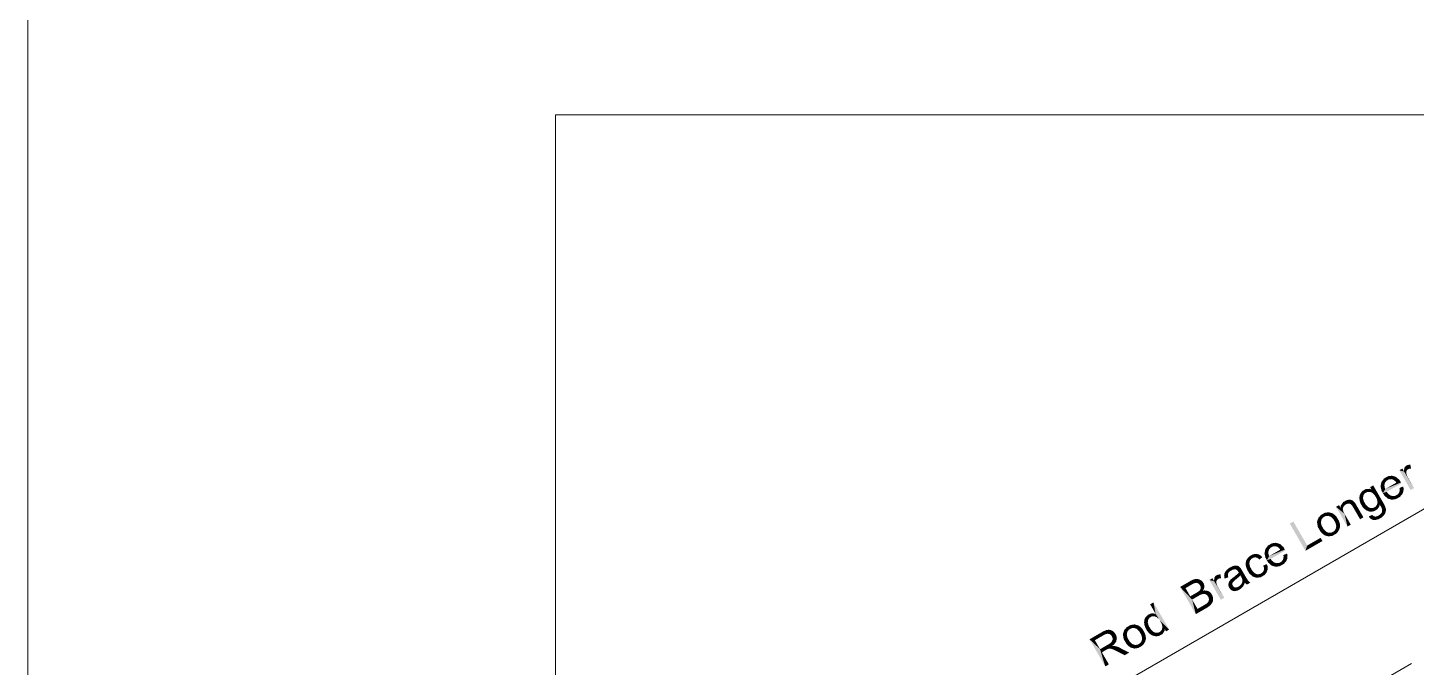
# Model space of a CAD drawing. Header units: millimetres. Extents: x 2 to 579, y 1 to 405.
# Drawn here: x 177.8 to 237.5, y 112.3 to 139.8 of the extents above; entities that cross this region are included whole.
import ezdxf

# ---------------------------------------------------------------- set-up
doc = ezdxf.new("R2010")
doc.units = ezdxf.units.MM
doc.linetypes.add('XKITLINE00', pattern=[0])
doc.layers.add('GraphicObject', color=6, linetype='Continuous', lineweight=0)
doc.layers.add('LinkedObject', color=7, linetype='Continuous', lineweight=0)

# ---------------------------------------------------------------- blocks, each defined once
blk = doc.blocks.new('*A3')
at = {"layer": 'GraphicObject', "color": 3, "linetype": 'XKITLINE00', "lineweight": 0}
blk.add_line((177.832, 200.335), (177.832, 61.383), dxfattribs=at)
blk = doc.blocks.new('*A4')
at = {"layer": 'LinkedObject'}
for points in [[(236.981, 120.684), (236.777, 120.738), (236.906, 120.813)], [(236.777, 120.738), (236.981, 120.684), (237.266, 119.89)], [(236.991, 120.829), (236.981, 120.684), (236.98, 120.743)], [(237.003, 120.855), (236.981, 120.684), (236.991, 120.829)], [(237.133, 120.771), (236.981, 120.684), (237.003, 120.855)], [(237.099, 120.732), (236.981, 120.684), (237.133, 120.771)], [(237.089, 120.707), (236.981, 120.684), (237.099, 120.732)], [(237.078, 120.682), (236.981, 120.684), (237.089, 120.707)], [(236.981, 120.684), (237.154, 120.417), (237.41, 119.974)], [(237.154, 120.417), (236.981, 120.684), (237.128, 120.462)], [(237.128, 120.462), (236.981, 120.684), (237.091, 120.553)], [(237.091, 120.553), (236.981, 120.684), (237.081, 120.598)], [(237.081, 120.598), (236.981, 120.684), (237.075, 120.628)], [(237.075, 120.628), (236.981, 120.684), (237.078, 120.682)], [(237.266, 119.89), (236.981, 120.684), (237.41, 119.974)], [(237.016, 120.882), (237.157, 120.784), (237.003, 120.855)], [(237.003, 120.855), (237.157, 120.784), (237.133, 120.771)], [(237.053, 120.923), (237.157, 120.784), (237.016, 120.882)], [(237.078, 120.937), (237.157, 120.784), (237.053, 120.923)], [(237.201, 120.978), (237.078, 120.937), (237.114, 120.958)], [(237.252, 120.976), (237.078, 120.937), (237.201, 120.978)], [(237.244, 120.815), (237.078, 120.937), (237.252, 120.976)], [(237.078, 120.937), (237.183, 120.799), (237.157, 120.784)], [(237.183, 120.799), (237.078, 120.937), (237.244, 120.815)], [(237.244, 120.815), (237.252, 120.976), (237.279, 120.814)], [(235.498, 119.943), (235.264, 119.889), (235.339, 119.932)], [(235.581, 119.91), (235.264, 119.889), (235.498, 119.943)], [(235.654, 120.089), (235.581, 119.91), (235.522, 120.013)], [(235.714, 119.675), (235.581, 119.91), (235.654, 120.089)], [(235.759, 119.598), (235.654, 120.089), (236.077, 119.357)], [(235.714, 119.675), (235.654, 120.089), (235.759, 119.598)], [(235.99, 120.151), (236.01, 119.863), (235.969, 120.06)], [(236.207, 120.434), (235.99, 120.151), (236.12, 120.383)], [(236.227, 120.288), (235.99, 120.151), (236.207, 120.434)], [(236.12, 120.383), (235.99, 120.151), (236.011, 120.242)], [(236.163, 120.207), (235.99, 120.151), (236.227, 120.288)], [(236.149, 120.154), (235.99, 120.151), (236.163, 120.207)], [(235.99, 120.151), (236.149, 120.154), (236.134, 120.101)], [(236.134, 120.101), (236.01, 119.863), (235.99, 120.151)], [(236.148, 119.991), (236.01, 119.863), (236.134, 120.101)], [(236.01, 119.863), (236.148, 119.991), (236.176, 119.934)], [(236.85, 120.209), (236.072, 119.756), (236.847, 120.215)], [(236.176, 119.934), (236.847, 120.215), (236.072, 119.756)], [(236.861, 120.189), (236.072, 119.756), (236.85, 120.209)], [(236.868, 120.176), (236.072, 119.756), (236.861, 120.189)], [(236.236, 119.811), (236.072, 119.756), (236.868, 120.176)], [(236.649, 120.207), (236.847, 120.215), (236.176, 119.934)], [(236.464, 120.505), (236.207, 120.434), (236.292, 120.483)], [(236.551, 120.478), (236.207, 120.434), (236.464, 120.505)], [(236.444, 120.357), (236.207, 120.434), (236.551, 120.478)], [(236.207, 120.434), (236.331, 120.348), (236.276, 120.316)], [(236.331, 120.348), (236.207, 120.434), (236.444, 120.357)], [(236.227, 120.288), (236.207, 120.434), (236.276, 120.316)], [(236.444, 120.357), (236.551, 120.478), (236.502, 120.336)], [(236.551, 120.478), (236.54, 120.322), (236.502, 120.336)], [(236.54, 120.322), (236.551, 120.478), (236.613, 120.258)], [(236.786, 120.32), (236.551, 120.478), (236.638, 120.451)], [(236.613, 120.258), (236.551, 120.478), (236.786, 120.32)], [(236.613, 120.258), (236.786, 120.32), (236.649, 120.207)], [(236.847, 120.215), (236.649, 120.207), (236.786, 120.32)], [(236.94, 120.042), (236.791, 119.92), (236.781, 119.975)], [(236.785, 119.828), (236.94, 120.042), (236.954, 119.828)], [(236.791, 119.92), (236.94, 120.042), (236.785, 119.828)], [(236.954, 119.828), (236.94, 120.042), (236.96, 119.967)], [(234.445, 119.415), (234.263, 119.217), (234.357, 119.364)], [(234.44, 119.247), (234.263, 119.217), (234.445, 119.415)], [(234.44, 119.247), (234.445, 119.415), (234.486, 119.273)], [(234.483, 119.437), (234.572, 119.306), (234.445, 119.415)], [(234.445, 119.415), (234.572, 119.306), (234.514, 119.29)], [(234.486, 119.273), (234.445, 119.415), (234.514, 119.29)], [(234.561, 119.464), (234.572, 119.306), (234.483, 119.437)], [(234.601, 119.469), (234.572, 119.306), (234.561, 119.464)], [(234.572, 119.306), (234.601, 119.469), (234.6, 119.305)], [(234.601, 119.469), (234.629, 119.304), (234.6, 119.305)], [(234.71, 119.465), (234.601, 119.469), (234.641, 119.473)], [(234.738, 119.452), (234.601, 119.469), (234.71, 119.465)], [(234.679, 119.287), (234.601, 119.469), (234.738, 119.452)], [(234.629, 119.304), (234.601, 119.469), (234.679, 119.287)], [(234.738, 119.452), (234.7, 119.27), (234.679, 119.287)], [(234.767, 119.439), (234.7, 119.27), (234.738, 119.452)], [(234.82, 119.398), (234.7, 119.27), (234.767, 119.439)], [(234.7, 119.27), (234.82, 119.398), (234.721, 119.253)], [(234.721, 119.253), (234.82, 119.398), (234.844, 119.371)], [(234.844, 119.371), (234.767, 119.192), (234.721, 119.253)], [(234.86, 119.354), (234.767, 119.192), (234.844, 119.371)], [(234.904, 119.286), (234.767, 119.192), (234.86, 119.354)], [(235.075, 119.668), (235.226, 119.604), (235.057, 119.552)], [(235.057, 119.552), (235.226, 119.604), (235.065, 119.488)], [(235.065, 119.488), (235.226, 119.604), (235.215, 119.545)], [(235.215, 119.545), (235.151, 119.239), (235.065, 119.488)], [(235.065, 119.488), (235.151, 119.239), (235.073, 119.424)], [(235.073, 119.424), (235.151, 119.239), (235.116, 119.3)], [(235.237, 119.662), (235.075, 119.668), (235.101, 119.72)], [(235.226, 119.604), (235.075, 119.668), (235.237, 119.662)], [(235.126, 119.772), (235.295, 119.748), (235.101, 119.72)], [(235.101, 119.72), (235.295, 119.748), (235.237, 119.662)], [(235.208, 119.856), (235.295, 119.748), (235.126, 119.772)], [(235.248, 119.411), (235.151, 119.239), (235.215, 119.545)], [(235.151, 119.239), (235.248, 119.411), (235.292, 119.334)], [(235.264, 119.889), (235.295, 119.748), (235.208, 119.856)], [(235.497, 119.812), (235.264, 119.889), (235.581, 119.91)], [(235.264, 119.889), (235.392, 119.803), (235.343, 119.775)], [(235.392, 119.803), (235.264, 119.889), (235.497, 119.812)], [(235.295, 119.748), (235.264, 119.889), (235.343, 119.775)], [(235.497, 119.812), (235.581, 119.91), (235.555, 119.792)], [(235.555, 119.792), (235.581, 119.91), (235.612, 119.773)], [(235.612, 119.773), (235.581, 119.91), (235.714, 119.675)], [(235.759, 119.598), (236.077, 119.357), (235.806, 119.517)], [(235.806, 119.517), (236.077, 119.357), (235.841, 119.378)], [(235.841, 119.378), (235.934, 119.268), (235.83, 119.321)], [(235.841, 119.378), (236.077, 119.357), (235.934, 119.268)], [(236.077, 119.357), (235.974, 119.199), (235.934, 119.268)], [(236.134, 119.259), (235.974, 119.199), (236.077, 119.357)], [(236.176, 119.934), (236.072, 119.756), (236.01, 119.863)], [(236.281, 119.744), (236.072, 119.756), (236.236, 119.811)], [(236.072, 119.756), (236.366, 119.498), (236.132, 119.653)], [(236.281, 119.744), (236.366, 119.498), (236.072, 119.756)], [(236.132, 119.653), (236.366, 119.498), (236.279, 119.524)], [(236.382, 119.66), (236.366, 119.498), (236.281, 119.744)], [(236.366, 119.498), (236.382, 119.66), (236.454, 119.472)], [(236.439, 119.643), (236.454, 119.472), (236.382, 119.66)], [(236.496, 119.627), (236.454, 119.472), (236.439, 119.643)], [(236.496, 119.627), (236.726, 119.553), (236.454, 119.472)], [(236.454, 119.472), (236.726, 119.553), (236.634, 119.5)], [(236.605, 119.641), (236.726, 119.553), (236.496, 119.627)], [(236.658, 119.671), (236.726, 119.553), (236.605, 119.641)], [(236.698, 119.694), (236.726, 119.553), (236.658, 119.671)], [(236.698, 119.694), (236.927, 119.765), (236.726, 119.553)], [(236.753, 119.754), (236.927, 119.765), (236.698, 119.694)], [(236.726, 119.553), (236.927, 119.765), (236.8, 119.596)], [(236.769, 119.791), (236.954, 119.828), (236.753, 119.754)], [(236.927, 119.765), (236.753, 119.754), (236.954, 119.828)], [(236.785, 119.828), (236.954, 119.828), (236.769, 119.791)], [(236.8, 119.596), (236.927, 119.765), (236.9, 119.702)], [(233.482, 118.859), (233.27, 118.611), (233.403, 118.813)], [(233.497, 118.708), (233.27, 118.611), (233.482, 118.859)], [(233.403, 118.813), (233.27, 118.611), (233.298, 118.689)], [(233.745, 118.934), (233.482, 118.859), (233.569, 118.909)], [(233.833, 118.909), (233.482, 118.859), (233.745, 118.934)], [(233.716, 118.781), (233.482, 118.859), (233.833, 118.909)], [(233.482, 118.859), (233.604, 118.77), (233.551, 118.739)], [(233.604, 118.77), (233.482, 118.859), (233.716, 118.781)], [(233.497, 118.708), (233.482, 118.859), (233.551, 118.739)], [(233.716, 118.781), (233.833, 118.909), (233.775, 118.761)], [(233.833, 118.909), (233.834, 118.741), (233.775, 118.761)], [(234.068, 118.758), (233.833, 118.909), (233.922, 118.884)], [(234.127, 118.657), (233.833, 118.909), (234.068, 118.758)], [(233.938, 118.643), (233.833, 118.909), (234.127, 118.657)], [(233.834, 118.741), (233.833, 118.909), (233.938, 118.643)], [(234.256, 119.121), (234.057, 119.166), (234.187, 119.241)], [(234.057, 119.166), (234.423, 118.864), (234.547, 118.318)], [(234.423, 118.864), (234.057, 119.166), (234.376, 118.946)], [(234.345, 119.076), (234.057, 119.166), (234.256, 119.121)], [(234.376, 118.946), (234.057, 119.166), (234.345, 119.076)], [(234.263, 119.217), (234.378, 119.172), (234.256, 119.121)], [(234.256, 119.121), (234.378, 119.172), (234.345, 119.076)], [(234.378, 119.172), (234.263, 119.217), (234.44, 119.247)], [(234.547, 118.318), (234.423, 118.864), (234.69, 118.402)], [(234.904, 119.286), (234.792, 119.148), (234.767, 119.192)], [(234.933, 119.236), (234.792, 119.148), (234.904, 119.286)], [(234.792, 119.148), (234.933, 119.236), (235.09, 118.633)], [(235.09, 118.633), (234.933, 119.236), (235.234, 118.716)], [(235.34, 119.251), (235.151, 119.239), (235.292, 119.334)], [(235.34, 119.251), (235.421, 118.992), (235.151, 119.239)], [(235.151, 119.239), (235.421, 118.992), (235.202, 119.151)], [(235.202, 119.151), (235.421, 118.992), (235.337, 119.027)], [(235.443, 119.149), (235.421, 118.992), (235.34, 119.251)], [(235.421, 118.992), (235.443, 119.149), (235.498, 119.13)], [(235.554, 119.11), (235.421, 118.992), (235.498, 119.13)], [(235.554, 119.11), (235.764, 119.022), (235.421, 118.992)], [(235.421, 118.992), (235.764, 119.022), (235.505, 118.956)], [(235.641, 118.788), (235.467, 118.759), (235.618, 118.818)], [(235.467, 118.759), (235.641, 118.788), (235.505, 118.689)], [(235.505, 118.956), (235.764, 119.022), (235.676, 118.971)], [(235.505, 118.689), (235.641, 118.788), (235.61, 118.612)], [(235.658, 119.12), (235.764, 119.022), (235.554, 119.11)], [(235.61, 118.612), (235.641, 118.788), (235.676, 118.605)], [(235.676, 118.605), (235.641, 118.788), (235.693, 118.756)], [(235.764, 119.022), (235.658, 119.12), (235.708, 119.149)], [(235.721, 118.752), (235.676, 118.605), (235.693, 118.756)], [(235.759, 118.748), (235.676, 118.605), (235.721, 118.752)], [(235.759, 118.748), (235.96, 118.678), (235.676, 118.605)], [(235.757, 119.177), (235.764, 119.022), (235.708, 119.149)], [(235.934, 119.268), (235.757, 119.177), (235.818, 119.263)], [(235.919, 119.186), (235.757, 119.177), (235.934, 119.268)], [(235.834, 119.062), (235.757, 119.177), (235.919, 119.186)], [(235.764, 119.022), (235.757, 119.177), (235.834, 119.062)], [(235.844, 118.77), (235.96, 118.678), (235.759, 118.748)], [(235.83, 119.321), (235.934, 119.268), (235.818, 119.263)], [(235.96, 118.678), (235.844, 118.77), (235.89, 118.797)], [(235.939, 118.826), (235.96, 118.678), (235.89, 118.797)], [(236.005, 118.89), (236.147, 118.85), (235.939, 118.826)], [(235.939, 118.826), (236.147, 118.85), (235.96, 118.678)], [(235.96, 118.678), (236.147, 118.85), (236.023, 118.715)], [(235.974, 119.199), (236.134, 119.259), (236.022, 119.104)], [(236.147, 118.85), (236.005, 118.89), (236.02, 118.925)], [(236.036, 118.961), (236.147, 118.85), (236.02, 118.925)], [(236.022, 119.104), (236.134, 119.259), (236.195, 119.107)], [(236.022, 119.104), (236.195, 119.107), (236.029, 119.079)], [(236.023, 118.715), (236.147, 118.85), (236.117, 118.801)], [(236.029, 119.079), (236.195, 119.107), (236.04, 119.038)], [(236.199, 119.054), (236.036, 118.961), (236.04, 119.038)], [(236.202, 119.001), (236.036, 118.961), (236.199, 119.054)], [(236.176, 118.899), (236.036, 118.961), (236.202, 119.001)], [(236.147, 118.85), (236.036, 118.961), (236.176, 118.899)], [(236.04, 119.038), (236.195, 119.107), (236.199, 119.054)], [(232.223, 118.535), (232.744, 117.277), (232.069, 118.446)], [(232.819, 117.504), (232.744, 117.277), (232.223, 118.535)], [(233.27, 118.611), (233.341, 118.187), (233.238, 118.516)], [(233.238, 118.516), (233.341, 118.187), (233.273, 118.304)], [(233.431, 118.616), (233.27, 118.611), (233.497, 118.708)], [(233.27, 118.611), (233.431, 118.616), (233.419, 118.556)], [(233.407, 118.495), (233.341, 118.187), (233.27, 118.611)], [(233.407, 118.495), (233.27, 118.611), (233.419, 118.556)], [(233.441, 118.353), (233.341, 118.187), (233.407, 118.495)], [(233.341, 118.187), (233.441, 118.353), (233.488, 118.272)], [(233.535, 118.191), (233.341, 118.187), (233.488, 118.272)], [(233.535, 118.191), (233.64, 117.922), (233.341, 118.187)], [(233.341, 118.187), (233.64, 117.922), (233.403, 118.08)], [(233.641, 118.089), (233.64, 117.922), (233.535, 118.191)], [(233.938, 118.643), (234.127, 118.657), (233.984, 118.564)], [(234.168, 118.144), (233.978, 118.123), (234.044, 118.215)], [(234.127, 118.657), (234.032, 118.481), (233.984, 118.564)], [(234.032, 118.481), (234.127, 118.657), (234.068, 118.337)], [(234.056, 118.276), (234.199, 118.197), (234.044, 118.215)], [(234.044, 118.215), (234.199, 118.197), (234.168, 118.144)], [(234.226, 118.371), (234.056, 118.276), (234.068, 118.337)], [(234.229, 118.31), (234.056, 118.276), (234.226, 118.371)], [(234.199, 118.197), (234.056, 118.276), (234.229, 118.31)], [(234.068, 118.337), (234.127, 118.657), (234.226, 118.371)], [(234.224, 118.432), (234.127, 118.657), (234.174, 118.575)], [(234.226, 118.371), (234.127, 118.657), (234.224, 118.432)], [(235.676, 118.605), (235.96, 118.678), (235.742, 118.598)], [(235.742, 118.598), (235.96, 118.678), (235.884, 118.635)], [(231.475, 117.622), (231.219, 117.55), (231.303, 117.599)], [(231.563, 117.595), (231.219, 117.55), (231.475, 117.622)], [(231.455, 117.474), (231.219, 117.55), (231.563, 117.595)], [(231.455, 117.474), (231.563, 117.595), (231.513, 117.453)], [(231.563, 117.595), (231.551, 117.439), (231.513, 117.453)], [(231.551, 117.439), (231.563, 117.595), (231.624, 117.374)], [(231.797, 117.437), (231.563, 117.595), (231.65, 117.568)], [(231.624, 117.374), (231.563, 117.595), (231.797, 117.437)], [(232.744, 117.277), (232.819, 117.504), (233.474, 117.698)], [(233.474, 117.698), (232.819, 117.504), (233.394, 117.836)], [(233.403, 118.08), (233.64, 117.922), (233.553, 117.947)], [(233.64, 117.922), (233.641, 118.089), (233.7, 118.069)], [(233.759, 118.05), (233.64, 117.922), (233.7, 118.069)], [(233.759, 118.05), (233.993, 117.974), (233.64, 117.922)], [(233.64, 117.922), (233.993, 117.974), (233.728, 117.896)], [(233.728, 117.896), (233.993, 117.974), (233.905, 117.922)], [(233.871, 118.061), (233.993, 117.974), (233.759, 118.05)], [(233.993, 117.974), (233.871, 118.061), (233.925, 118.092)], [(233.978, 118.123), (233.993, 117.974), (233.925, 118.092)], [(234.136, 118.091), (233.978, 118.123), (234.168, 118.144)], [(234.049, 118.006), (233.978, 118.123), (234.136, 118.091)], [(233.993, 117.974), (233.978, 118.123), (234.049, 118.006)], [(230.257, 116.96), (230.417, 116.93), (230.226, 116.908)], [(230.343, 117.044), (230.417, 116.93), (230.257, 116.96)], [(230.397, 117.076), (230.417, 116.93), (230.343, 117.044)], [(230.599, 117.146), (230.397, 117.076), (230.466, 117.116)], [(230.663, 117.136), (230.397, 117.076), (230.599, 117.146)], [(230.581, 116.995), (230.397, 117.076), (230.663, 117.136)], [(230.397, 117.076), (230.507, 116.982), (230.471, 116.961)], [(230.507, 116.982), (230.397, 117.076), (230.581, 116.995)], [(230.417, 116.93), (230.397, 117.076), (230.471, 116.961)], [(230.581, 116.995), (230.663, 117.136), (230.618, 116.989)], [(230.663, 117.136), (230.656, 116.982), (230.618, 116.989)], [(230.656, 116.982), (230.663, 117.136), (230.729, 116.938)], [(230.841, 117.059), (230.663, 117.136), (230.727, 117.126)], [(230.89, 117.002), (230.663, 117.136), (230.841, 117.059)], [(230.729, 116.938), (230.663, 117.136), (230.89, 117.002)], [(230.729, 116.938), (230.89, 117.002), (230.763, 116.901)], [(231.002, 117.268), (231.022, 116.979), (230.981, 117.177)], [(231.219, 117.55), (231.002, 117.268), (231.131, 117.5)], [(231.238, 117.404), (231.002, 117.268), (231.219, 117.55)], [(231.131, 117.5), (231.002, 117.268), (231.023, 117.358)], [(231.175, 117.323), (231.002, 117.268), (231.238, 117.404)], [(231.16, 117.271), (231.002, 117.268), (231.175, 117.323)], [(231.002, 117.268), (231.16, 117.271), (231.145, 117.218)], [(231.145, 117.218), (231.022, 116.979), (231.002, 117.268)], [(231.159, 117.108), (231.022, 116.979), (231.145, 117.218)], [(231.022, 116.979), (231.159, 117.108), (231.188, 117.051)], [(231.188, 117.051), (231.083, 116.873), (231.022, 116.979)], [(231.862, 117.325), (231.083, 116.873), (231.858, 117.332)], [(231.188, 117.051), (231.858, 117.332), (231.083, 116.873)], [(231.872, 117.306), (231.083, 116.873), (231.862, 117.325)], [(231.879, 117.293), (231.083, 116.873), (231.872, 117.306)], [(231.248, 116.928), (231.083, 116.873), (231.879, 117.293)], [(231.66, 117.324), (231.858, 117.332), (231.188, 117.051)], [(231.219, 117.55), (231.342, 117.464), (231.288, 117.433)], [(231.342, 117.464), (231.219, 117.55), (231.455, 117.474)], [(231.238, 117.404), (231.219, 117.55), (231.288, 117.433)], [(231.624, 117.374), (231.797, 117.437), (231.66, 117.324)], [(231.858, 117.332), (231.66, 117.324), (231.797, 117.437)], [(231.952, 117.159), (231.802, 117.036), (231.792, 117.091)], [(231.796, 116.945), (231.952, 117.159), (231.965, 116.945)], [(231.802, 117.036), (231.952, 117.159), (231.796, 116.945)], [(231.965, 116.945), (231.952, 117.159), (231.972, 117.084)], [(229.298, 116.381), (229.439, 116.339), (229.26, 116.301)], [(229.331, 116.42), (229.439, 116.339), (229.298, 116.381)], [(229.451, 116.529), (229.331, 116.42), (229.364, 116.459)], [(229.503, 116.4), (229.331, 116.42), (229.451, 116.529)], [(229.439, 116.339), (229.331, 116.42), (229.503, 116.4)], [(229.506, 116.561), (229.608, 116.46), (229.451, 116.529)], [(229.503, 116.4), (229.451, 116.529), (229.554, 116.429)], [(229.554, 116.429), (229.451, 116.529), (229.608, 116.46)], [(229.697, 116.637), (229.506, 116.561), (229.656, 116.63)], [(229.704, 116.483), (229.506, 116.561), (229.697, 116.637)], [(229.656, 116.63), (229.506, 116.561), (229.56, 116.592)], [(229.608, 116.46), (229.506, 116.561), (229.704, 116.483)], [(229.807, 116.64), (229.697, 116.637), (229.738, 116.644)], [(229.834, 116.63), (229.697, 116.637), (229.807, 116.64)], [(229.704, 116.483), (229.697, 116.637), (229.745, 116.475)], [(229.745, 116.475), (229.697, 116.637), (229.776, 116.469)], [(229.697, 116.637), (229.832, 116.419), (229.776, 116.469)], [(229.834, 116.63), (229.832, 116.419), (229.697, 116.637)], [(229.861, 116.62), (229.832, 116.419), (229.834, 116.63)], [(229.911, 116.584), (229.832, 116.419), (229.861, 116.62)], [(229.935, 116.558), (229.832, 116.419), (229.911, 116.584)], [(229.832, 116.419), (229.935, 116.558), (229.949, 116.542)], [(229.832, 116.419), (229.949, 116.542), (229.857, 116.375)], [(229.857, 116.375), (229.949, 116.542), (229.859, 116.371)], [(229.859, 116.371), (229.949, 116.542), (229.87, 116.352)], [(229.87, 116.352), (229.949, 116.542), (229.878, 116.337)], [(229.878, 116.337), (229.949, 116.542), (229.943, 116.226)], [(229.991, 116.478), (229.943, 116.226), (229.949, 116.542)], [(230.018, 116.43), (229.943, 116.226), (229.991, 116.478)], [(230.018, 116.43), (229.973, 116.172), (229.943, 116.226)], [(230.129, 116.239), (229.973, 116.172), (230.018, 116.43)], [(230.194, 116.855), (230.34, 116.782), (230.17, 116.738)], [(230.17, 116.738), (230.34, 116.782), (230.177, 116.674)], [(230.177, 116.674), (230.34, 116.782), (230.329, 116.723)], [(230.329, 116.723), (230.27, 116.408), (230.177, 116.674)], [(230.177, 116.674), (230.27, 116.408), (230.184, 116.609)], [(230.184, 116.609), (230.27, 116.408), (230.23, 116.476)], [(230.352, 116.84), (230.194, 116.855), (230.226, 116.908)], [(230.34, 116.782), (230.194, 116.855), (230.352, 116.84)], [(230.226, 116.908), (230.417, 116.93), (230.352, 116.84)], [(230.366, 116.581), (230.27, 116.408), (230.329, 116.723)], [(230.27, 116.408), (230.366, 116.581), (230.415, 116.497)], [(230.464, 116.412), (230.27, 116.408), (230.415, 116.497)], [(230.464, 116.412), (230.564, 116.143), (230.27, 116.408)], [(230.27, 116.408), (230.564, 116.143), (230.331, 116.302)], [(230.568, 116.306), (230.564, 116.143), (230.464, 116.412)], [(230.88, 116.332), (231.094, 116.408), (230.908, 116.191)], [(230.936, 116.399), (231.094, 116.408), (230.88, 116.332)], [(230.908, 116.191), (231.094, 116.408), (230.978, 116.231)], [(231.081, 116.705), (230.952, 116.584), (230.928, 116.642)], [(231.094, 116.408), (230.936, 116.399), (230.949, 116.441)], [(230.962, 116.483), (231.094, 116.408), (230.949, 116.441)], [(230.952, 116.584), (231.081, 116.705), (230.962, 116.483)], [(230.962, 116.483), (231.081, 116.705), (231.094, 116.408)], [(230.978, 116.231), (231.094, 116.408), (231.071, 116.34)], [(231.118, 116.477), (231.081, 116.705), (231.111, 116.625)], [(231.094, 116.408), (231.081, 116.705), (231.118, 116.477)], [(231.292, 116.861), (231.083, 116.873), (231.248, 116.928)], [(231.083, 116.873), (231.378, 116.615), (231.143, 116.769)], [(231.292, 116.861), (231.378, 116.615), (231.083, 116.873)], [(231.143, 116.769), (231.378, 116.615), (231.29, 116.64)], [(231.393, 116.777), (231.378, 116.615), (231.292, 116.861)], [(231.378, 116.615), (231.393, 116.777), (231.465, 116.589)], [(231.45, 116.76), (231.465, 116.589), (231.393, 116.777)], [(231.507, 116.744), (231.465, 116.589), (231.45, 116.76)], [(231.507, 116.744), (231.738, 116.67), (231.465, 116.589)], [(231.465, 116.589), (231.738, 116.67), (231.645, 116.617)], [(231.617, 116.758), (231.738, 116.67), (231.507, 116.744)], [(231.67, 116.788), (231.738, 116.67), (231.617, 116.758)], [(231.709, 116.811), (231.738, 116.67), (231.67, 116.788)], [(231.709, 116.811), (231.939, 116.882), (231.738, 116.67)], [(231.765, 116.871), (231.939, 116.882), (231.709, 116.811)], [(231.738, 116.67), (231.939, 116.882), (231.812, 116.713)], [(231.78, 116.908), (231.965, 116.945), (231.765, 116.871)], [(231.939, 116.882), (231.765, 116.871), (231.965, 116.945)], [(231.796, 116.945), (231.965, 116.945), (231.78, 116.908)], [(231.812, 116.713), (231.939, 116.882), (231.912, 116.819)], [(227.822, 115.807), (227.354, 115.721), (227.792, 115.974)], [(227.588, 115.672), (227.354, 115.721), (227.822, 115.807)], [(227.859, 116.013), (227.979, 115.887), (227.792, 115.974)], [(227.792, 115.974), (227.979, 115.887), (227.885, 115.844)], [(227.822, 115.807), (227.792, 115.974), (227.885, 115.844)], [(227.977, 116.057), (227.979, 115.887), (227.859, 116.013)], [(228.04, 115.901), (227.977, 116.057), (228.028, 116.063)], [(227.979, 115.887), (227.977, 116.057), (228.009, 115.894)], [(228.009, 115.894), (227.977, 116.057), (228.04, 115.901)], [(228.079, 116.068), (228.098, 115.893), (228.028, 116.063)], [(228.028, 116.063), (228.098, 115.893), (228.04, 115.901)], [(228.174, 116.051), (228.098, 115.893), (228.079, 116.068)], [(228.218, 116.027), (228.098, 115.893), (228.174, 116.051)], [(228.098, 115.893), (228.218, 116.027), (228.124, 115.879)], [(228.218, 116.027), (228.151, 115.865), (228.124, 115.879)], [(228.151, 115.865), (228.218, 116.027), (228.195, 115.822)], [(228.195, 115.822), (228.218, 116.027), (228.353, 115.899)], [(228.353, 115.899), (228.211, 115.793), (228.195, 115.822)], [(228.211, 115.793), (228.353, 115.899), (228.229, 115.762)], [(228.33, 115.939), (228.218, 116.027), (228.262, 116.003)], [(228.353, 115.899), (228.218, 116.027), (228.33, 115.939)], [(228.229, 115.762), (228.353, 115.899), (228.244, 115.703)], [(228.244, 115.703), (228.353, 115.899), (228.394, 115.735)], [(228.395, 115.779), (228.353, 115.899), (228.375, 115.862)], [(228.394, 115.735), (228.353, 115.899), (228.395, 115.779)], [(228.819, 115.967), (228.615, 116.021), (228.745, 116.096)], [(228.615, 116.021), (228.819, 115.967), (229.105, 115.173)], [(228.829, 116.112), (228.819, 115.967), (228.818, 116.026)], [(228.841, 116.138), (228.819, 115.967), (228.829, 116.112)], [(228.971, 116.054), (228.819, 115.967), (228.841, 116.138)], [(228.937, 116.015), (228.819, 115.967), (228.971, 116.054)], [(228.927, 115.99), (228.819, 115.967), (228.937, 116.015)], [(228.917, 115.965), (228.819, 115.967), (228.927, 115.99)], [(228.819, 115.967), (228.992, 115.7), (229.248, 115.256)], [(228.992, 115.7), (228.819, 115.967), (228.966, 115.745)], [(228.966, 115.745), (228.819, 115.967), (228.929, 115.836)], [(228.929, 115.836), (228.819, 115.967), (228.919, 115.881)], [(228.919, 115.881), (228.819, 115.967), (228.913, 115.911)], [(228.913, 115.911), (228.819, 115.967), (228.917, 115.965)], [(229.105, 115.173), (228.819, 115.967), (229.248, 115.256)], [(228.854, 116.165), (228.995, 116.067), (228.841, 116.138)], [(228.841, 116.138), (228.995, 116.067), (228.971, 116.054)], [(228.891, 116.205), (228.995, 116.067), (228.854, 116.165)], [(228.916, 116.22), (228.995, 116.067), (228.891, 116.205)], [(229.039, 116.26), (228.916, 116.22), (228.953, 116.241)], [(229.09, 116.259), (228.916, 116.22), (229.039, 116.26)], [(229.082, 116.097), (228.916, 116.22), (229.09, 116.259)], [(228.916, 116.22), (229.021, 116.082), (228.995, 116.067)], [(229.021, 116.082), (228.916, 116.22), (229.082, 116.097)], [(229.082, 116.097), (229.09, 116.259), (229.117, 116.097)], [(229.254, 116.261), (229.275, 116.079), (229.248, 116.221)], [(229.248, 116.221), (229.275, 116.079), (229.258, 116.13)], [(229.425, 116.308), (229.254, 116.261), (229.439, 116.339)], [(229.26, 116.301), (229.439, 116.339), (229.254, 116.261)], [(229.411, 116.276), (229.254, 116.261), (229.425, 116.308)], [(229.411, 116.276), (229.275, 116.079), (229.254, 116.261)], [(229.412, 116.193), (229.275, 116.079), (229.411, 116.276)], [(229.275, 116.079), (229.412, 116.193), (229.426, 116.142)], [(229.446, 115.91), (229.602, 115.855), (229.433, 115.847)], [(229.433, 115.847), (229.602, 115.855), (229.434, 115.813)], [(229.434, 115.813), (229.602, 115.855), (229.601, 115.834)], [(229.601, 115.834), (229.471, 115.683), (229.434, 115.813)], [(229.434, 115.813), (229.471, 115.683), (229.434, 115.779)], [(229.434, 115.779), (229.471, 115.683), (229.453, 115.714)], [(229.603, 115.877), (229.446, 115.91), (229.46, 115.938)], [(229.602, 115.855), (229.446, 115.91), (229.603, 115.877)], [(229.474, 115.967), (229.618, 115.916), (229.46, 115.938)], [(229.46, 115.938), (229.618, 115.916), (229.603, 115.877)], [(229.611, 115.794), (229.471, 115.683), (229.601, 115.834)], [(229.471, 115.683), (229.611, 115.794), (229.622, 115.776)], [(229.638, 115.747), (229.471, 115.683), (229.622, 115.776)], [(229.512, 116.021), (229.618, 115.916), (229.474, 115.967)], [(229.536, 116.045), (229.618, 115.916), (229.512, 116.021)], [(229.554, 116.063), (229.646, 115.953), (229.536, 116.045)], [(229.618, 115.916), (229.536, 116.045), (229.632, 115.935)], [(229.632, 115.935), (229.536, 116.045), (229.646, 115.953)], [(229.611, 116.11), (229.7, 116.004), (229.554, 116.063)], [(229.554, 116.063), (229.7, 116.004), (229.646, 115.953)], [(229.651, 116.14), (229.74, 116.036), (229.611, 116.11)], [(229.611, 116.11), (229.74, 116.036), (229.7, 116.004)], [(229.732, 116.201), (229.812, 116.092), (229.651, 116.14)], [(229.651, 116.14), (229.812, 116.092), (229.74, 116.036)], [(229.845, 116.299), (229.943, 116.226), (229.732, 116.201)], [(229.732, 116.201), (229.943, 116.226), (229.812, 116.092)], [(229.812, 116.092), (229.943, 116.226), (229.914, 116.187)], [(229.878, 116.337), (229.943, 116.226), (229.845, 116.299)], [(229.911, 115.764), (229.942, 115.632), (229.869, 115.74)], [(230.042, 115.727), (229.911, 115.764), (229.974, 115.825)], [(230.013, 115.692), (229.911, 115.764), (230.042, 115.727)], [(229.942, 115.632), (229.911, 115.764), (230.013, 115.692)], [(230.129, 116.239), (230, 116.125), (229.973, 116.172)], [(230.141, 115.911), (229.974, 115.825), (229.996, 115.861)], [(230.12, 115.854), (229.974, 115.825), (230.141, 115.911)], [(230.071, 115.762), (229.974, 115.825), (230.12, 115.854)], [(230.042, 115.727), (229.974, 115.825), (230.071, 115.762)], [(230.265, 116.015), (230.141, 115.911), (229.996, 115.861)], [(230.017, 115.898), (230.265, 116.015), (229.996, 115.861)], [(230, 116.125), (230.129, 116.239), (230.03, 116.046)], [(230.017, 115.898), (230.187, 116.139), (230.265, 116.015)], [(230.036, 115.975), (230.187, 116.139), (230.017, 115.898)], [(230.03, 116.046), (230.129, 116.239), (230.187, 116.139)], [(230.187, 116.139), (230.033, 116.015), (230.03, 116.046)], [(230.033, 116.015), (230.187, 116.139), (230.036, 115.975)], [(230.141, 115.911), (230.265, 116.015), (230.161, 115.883)], [(230.161, 115.883), (230.265, 116.015), (230.285, 115.991)], [(230.285, 115.991), (230.206, 115.839), (230.161, 115.883)], [(230.304, 115.967), (230.206, 115.839), (230.285, 115.991)], [(230.304, 115.967), (230.23, 115.824), (230.206, 115.839)], [(230.352, 115.927), (230.23, 115.824), (230.304, 115.967)], [(230.23, 115.824), (230.352, 115.927), (230.38, 115.91)], [(230.331, 116.302), (230.564, 116.143), (230.478, 116.169)], [(230.564, 116.143), (230.568, 116.306), (230.623, 116.287)], [(230.678, 116.267), (230.564, 116.143), (230.623, 116.287)], [(230.678, 116.267), (230.908, 116.191), (230.564, 116.143)], [(230.564, 116.143), (230.908, 116.191), (230.649, 116.117)], [(230.649, 116.117), (230.908, 116.191), (230.822, 116.141)], [(230.786, 116.277), (230.908, 116.191), (230.678, 116.267)], [(230.908, 116.191), (230.786, 116.277), (230.838, 116.308)], [(230.88, 116.332), (230.908, 116.191), (230.838, 116.308)], [(227.354, 115.721), (227.871, 115.181), (228.029, 114.552)], [(227.792, 115.319), (227.871, 115.181), (227.354, 115.721)], [(227.354, 115.721), (227.588, 115.672), (227.792, 115.319)], [(228.142, 115.337), (227.792, 115.319), (228.045, 115.465)], [(227.871, 115.181), (227.792, 115.319), (228.142, 115.337)], [(228.029, 114.552), (227.871, 115.181), (228.104, 114.779)], [(228.198, 115.37), (228.045, 115.465), (228.097, 115.495)], [(228.142, 115.337), (228.045, 115.465), (228.198, 115.37)], [(228.097, 115.495), (228.333, 115.557), (228.198, 115.37)], [(228.167, 115.544), (228.333, 115.557), (228.097, 115.495)], [(228.185, 115.564), (228.362, 115.601), (228.167, 115.544)], [(228.333, 115.557), (228.167, 115.544), (228.362, 115.601)], [(228.21, 115.59), (228.362, 115.601), (228.185, 115.564)], [(228.198, 115.37), (228.333, 115.557), (228.29, 115.409)], [(228.21, 115.59), (228.394, 115.735), (228.362, 115.601)], [(228.237, 115.645), (228.394, 115.735), (228.21, 115.59)], [(228.24, 115.674), (228.394, 115.735), (228.237, 115.645)], [(228.394, 115.735), (228.24, 115.674), (228.244, 115.703)], [(228.333, 115.557), (228.36, 115.424), (228.29, 115.409)], [(228.507, 115.566), (228.333, 115.557), (228.395, 115.572)], [(228.427, 115.417), (228.333, 115.557), (228.507, 115.566)], [(228.36, 115.424), (228.333, 115.557), (228.427, 115.417)], [(228.362, 115.601), (228.394, 115.735), (228.393, 115.69)], [(228.427, 115.417), (228.507, 115.566), (228.457, 115.403)], [(228.457, 115.403), (228.507, 115.566), (228.488, 115.389)], [(228.488, 115.389), (228.507, 115.566), (228.557, 115.545)], [(228.557, 115.545), (228.538, 115.342), (228.488, 115.389)], [(228.607, 115.524), (228.538, 115.342), (228.557, 115.545)], [(228.686, 115.452), (228.538, 115.342), (228.607, 115.524)], [(228.716, 115.401), (228.538, 115.342), (228.686, 115.452)], [(228.538, 115.342), (228.716, 115.401), (228.557, 115.309)], [(228.716, 115.401), (228.573, 115.281), (228.557, 115.309)], [(228.573, 115.281), (228.716, 115.401), (228.59, 115.225)], [(228.591, 115.169), (228.761, 115.103), (228.581, 115.119)], [(228.59, 115.225), (228.716, 115.401), (228.769, 115.228)], [(228.769, 115.228), (228.591, 115.169), (228.59, 115.225)], [(228.773, 115.183), (228.591, 115.169), (228.769, 115.228)], [(228.761, 115.103), (228.591, 115.169), (228.773, 115.183)], [(228.766, 115.273), (228.716, 115.401), (228.74, 115.359)], [(228.769, 115.228), (228.716, 115.401), (228.766, 115.273)], [(229.471, 115.683), (229.638, 115.747), (229.502, 115.63)], [(229.502, 115.63), (229.638, 115.747), (229.589, 115.565)], [(229.589, 115.565), (229.638, 115.747), (229.646, 115.552)], [(229.646, 115.552), (229.638, 115.747), (229.688, 115.712)], [(229.688, 115.712), (229.704, 115.54), (229.646, 115.552)], [(229.72, 115.705), (229.704, 115.54), (229.688, 115.712)], [(229.753, 115.698), (229.704, 115.54), (229.72, 115.705)], [(229.704, 115.54), (229.753, 115.698), (229.83, 115.568)], [(229.9, 115.608), (229.753, 115.698), (229.828, 115.716)], [(229.83, 115.568), (229.753, 115.698), (229.9, 115.608)], [(229.869, 115.74), (229.942, 115.632), (229.828, 115.716)], [(229.828, 115.716), (229.942, 115.632), (229.9, 115.608)], [(226.123, 114.584), (226.14, 114.456), (226.046, 114.561)], [(226.209, 115.059), (226.308, 114.557), (226.066, 114.976)], [(226.162, 114.585), (226.14, 114.456), (226.123, 114.584)], [(226.162, 114.585), (226.245, 114.463), (226.14, 114.456)], [(226.202, 114.586), (226.245, 114.463), (226.162, 114.585)], [(226.274, 114.572), (226.245, 114.463), (226.202, 114.586)], [(226.209, 115.059), (226.467, 114.312), (226.308, 114.557)], [(226.467, 114.312), (226.209, 115.059), (226.885, 113.89)], [(226.308, 114.557), (226.245, 114.463), (226.274, 114.572)], [(228.104, 114.779), (228.475, 114.809), (228.029, 114.552)], [(228.396, 114.947), (228.475, 114.809), (228.104, 114.779)], [(228.433, 114.969), (228.531, 114.841), (228.396, 114.947)], [(228.396, 114.947), (228.531, 114.841), (228.475, 114.809)], [(228.484, 115.002), (228.619, 114.906), (228.433, 114.969)], [(228.433, 114.969), (228.619, 114.906), (228.531, 114.841)], [(228.498, 115.014), (228.619, 114.906), (228.484, 115.002)], [(228.652, 114.938), (228.498, 115.014), (228.522, 115.034)], [(228.619, 114.906), (228.498, 115.014), (228.652, 114.938)], [(228.558, 115.076), (228.732, 115.036), (228.522, 115.034)], [(228.522, 115.034), (228.732, 115.036), (228.652, 114.938)], [(228.747, 115.069), (228.558, 115.076), (228.581, 115.119)], [(228.732, 115.036), (228.558, 115.076), (228.747, 115.069)], [(228.581, 115.119), (228.761, 115.103), (228.747, 115.069)], [(228.652, 114.938), (228.732, 115.036), (228.685, 114.97)], [(225.139, 114.037), (224.927, 113.789), (225.06, 113.991)], [(225.154, 113.886), (224.927, 113.789), (225.139, 114.037)], [(225.06, 113.991), (224.927, 113.789), (224.955, 113.867)], [(225.402, 114.112), (225.139, 114.037), (225.226, 114.087)], [(225.49, 114.087), (225.139, 114.037), (225.402, 114.112)], [(225.373, 113.959), (225.139, 114.037), (225.49, 114.087)], [(225.139, 114.037), (225.261, 113.948), (225.208, 113.917)], [(225.261, 113.948), (225.139, 114.037), (225.373, 113.959)], [(225.154, 113.886), (225.139, 114.037), (225.208, 113.917)], [(225.373, 113.959), (225.49, 114.087), (225.432, 113.939)], [(225.49, 114.087), (225.491, 113.919), (225.432, 113.939)], [(225.725, 113.936), (225.49, 114.087), (225.579, 114.062)], [(225.783, 113.835), (225.49, 114.087), (225.725, 113.936)], [(225.595, 113.821), (225.49, 114.087), (225.783, 113.835)], [(225.491, 113.919), (225.49, 114.087), (225.595, 113.821)], [(225.825, 114.323), (225.976, 114.257), (225.807, 114.207)], [(225.807, 114.207), (225.976, 114.257), (225.816, 114.143)], [(225.816, 114.143), (225.976, 114.257), (225.966, 114.2)], [(225.966, 114.2), (225.907, 113.889), (225.816, 114.143)], [(225.816, 114.143), (225.907, 113.889), (225.825, 114.08)], [(225.985, 114.315), (225.825, 114.323), (225.851, 114.375)], [(225.976, 114.257), (225.825, 114.323), (225.985, 114.315)], [(225.825, 114.08), (225.907, 113.889), (225.87, 113.952)], [(225.877, 114.427), (226.043, 114.4), (225.851, 114.375)], [(225.851, 114.375), (226.043, 114.4), (225.985, 114.315)], [(225.955, 114.509), (226.043, 114.4), (225.877, 114.427)], [(226.005, 114.058), (225.907, 113.889), (225.966, 114.2)], [(225.907, 113.889), (226.005, 114.058), (226.054, 113.974)], [(226.101, 113.893), (225.907, 113.889), (226.054, 113.974)], [(226.008, 114.539), (226.043, 114.4), (225.955, 114.509)], [(226.046, 114.561), (226.14, 114.456), (226.008, 114.539)], [(226.008, 114.539), (226.14, 114.456), (226.091, 114.428)], [(226.043, 114.4), (226.008, 114.539), (226.091, 114.428)], [(226.245, 114.463), (226.308, 114.557), (226.302, 114.442)], [(226.302, 114.442), (226.308, 114.557), (226.359, 114.42)], [(226.308, 114.557), (226.467, 114.312), (226.359, 114.42)], [(226.467, 114.312), (226.885, 113.89), (226.517, 114.225)], [(226.517, 114.225), (226.885, 113.89), (226.562, 114.147)], [(226.562, 114.147), (226.885, 113.89), (226.597, 114.01)], [(226.597, 114.01), (226.69, 113.921), (226.587, 113.953)], [(226.597, 114.01), (226.885, 113.89), (226.69, 113.921)], [(224.062, 113.646), (223.464, 113.472), (223.981, 113.771)], [(223.692, 113.433), (223.464, 113.472), (224.062, 113.646)], [(223.916, 113.046), (224.139, 112.304), (223.464, 113.472)], [(223.464, 113.472), (223.692, 113.433), (223.916, 113.046)], [(224.237, 113.877), (223.981, 113.771), (224.187, 113.869)], [(224.237, 113.712), (223.981, 113.771), (224.237, 113.877)], [(224.187, 113.869), (223.981, 113.771), (224.059, 113.816)], [(223.981, 113.771), (224.127, 113.684), (224.062, 113.646)], [(224.127, 113.684), (223.981, 113.771), (224.237, 113.712)], [(224.286, 113.885), (224.283, 113.703), (224.237, 113.877)], [(224.237, 113.877), (224.283, 113.703), (224.237, 113.712)], [(224.283, 113.703), (224.286, 113.885), (224.328, 113.693)], [(224.431, 113.841), (224.286, 113.885), (224.383, 113.866)], [(224.328, 113.693), (224.286, 113.885), (224.431, 113.841)], [(224.431, 113.841), (224.398, 113.643), (224.328, 113.693)], [(224.401, 113.356), (224.622, 113.436), (224.377, 113.327)], [(224.606, 113.37), (224.377, 113.327), (224.622, 113.436)], [(224.478, 113.815), (224.398, 113.643), (224.431, 113.841)], [(224.553, 113.741), (224.398, 113.643), (224.478, 113.815)], [(224.581, 113.693), (224.398, 113.643), (224.553, 113.741)], [(224.398, 113.643), (224.581, 113.693), (224.422, 113.601)], [(224.425, 113.384), (224.622, 113.436), (224.401, 113.356)], [(224.581, 113.693), (224.438, 113.573), (224.422, 113.601)], [(224.622, 113.436), (224.425, 113.384), (224.45, 113.445)], [(224.438, 113.573), (224.581, 113.693), (224.453, 113.511)], [(224.451, 113.478), (224.622, 113.436), (224.45, 113.445)], [(224.453, 113.511), (224.622, 113.436), (224.451, 113.478)], [(224.453, 113.511), (224.581, 113.693), (224.622, 113.436)], [(224.637, 113.502), (224.581, 113.693), (224.617, 113.63)], [(224.622, 113.436), (224.581, 113.693), (224.637, 113.502)], [(224.927, 113.789), (224.998, 113.365), (224.895, 113.694)], [(224.895, 113.694), (224.998, 113.365), (224.93, 113.482)], [(225.088, 113.794), (224.927, 113.789), (225.154, 113.886)], [(224.927, 113.789), (225.088, 113.794), (225.076, 113.734)], [(225.064, 113.673), (224.998, 113.365), (224.927, 113.789)], [(225.064, 113.673), (224.927, 113.789), (225.076, 113.734)], [(225.098, 113.531), (224.998, 113.365), (225.064, 113.673)], [(224.998, 113.365), (225.098, 113.531), (225.145, 113.45)], [(225.192, 113.369), (224.998, 113.365), (225.145, 113.45)], [(225.595, 113.821), (225.783, 113.835), (225.64, 113.742)], [(225.825, 113.322), (225.635, 113.301), (225.701, 113.393)], [(225.783, 113.835), (225.689, 113.659), (225.64, 113.742)], [(225.689, 113.659), (225.783, 113.835), (225.725, 113.515)], [(225.713, 113.454), (225.856, 113.375), (225.701, 113.393)], [(225.701, 113.393), (225.856, 113.375), (225.825, 113.322)], [(225.883, 113.55), (225.713, 113.454), (225.725, 113.515)], [(225.886, 113.489), (225.713, 113.454), (225.883, 113.55)], [(225.856, 113.375), (225.713, 113.454), (225.886, 113.489)], [(225.725, 113.515), (225.783, 113.835), (225.883, 113.55)], [(225.88, 113.61), (225.783, 113.835), (225.831, 113.753)], [(225.883, 113.55), (225.783, 113.835), (225.88, 113.61)], [(225.907, 113.889), (226.101, 113.893), (225.944, 113.824)], [(225.944, 113.824), (226.101, 113.893), (226.034, 113.723)], [(226.034, 113.723), (226.101, 113.893), (226.086, 113.686)], [(226.086, 113.686), (226.101, 113.893), (226.205, 113.791)], [(226.205, 113.791), (226.249, 113.61), (226.086, 113.686)], [(226.086, 113.686), (226.249, 113.61), (226.138, 113.649)], [(226.263, 113.771), (226.249, 113.61), (226.205, 113.791)], [(226.249, 113.61), (226.263, 113.771), (226.308, 113.606)], [(226.308, 113.606), (226.263, 113.771), (226.32, 113.75)], [(226.32, 113.75), (226.526, 113.658), (226.308, 113.606)], [(226.308, 113.606), (226.526, 113.658), (226.366, 113.603)], [(226.425, 113.757), (226.526, 113.658), (226.32, 113.75)], [(226.366, 113.603), (226.526, 113.658), (226.475, 113.629)], [(226.526, 113.658), (226.425, 113.757), (226.471, 113.784)], [(226.518, 113.811), (226.526, 113.658), (226.471, 113.784)], [(226.518, 113.811), (226.69, 113.921), (226.526, 113.658)], [(226.576, 113.895), (226.69, 113.921), (226.518, 113.811)], [(226.526, 113.658), (226.69, 113.921), (226.604, 113.703)], [(226.69, 113.921), (226.576, 113.895), (226.587, 113.953)], [(226.604, 113.703), (226.69, 113.921), (226.686, 113.834)], [(226.69, 113.921), (226.885, 113.89), (226.752, 113.813)], [(224.173, 113.015), (223.916, 113.046), (224.248, 113.238)], [(223.916, 113.046), (223.994, 112.912), (224.139, 112.304)], [(223.994, 112.912), (223.916, 113.046), (224.173, 113.015)], [(224.139, 112.304), (223.994, 112.912), (224.294, 112.393)], [(224.173, 113.015), (224.248, 113.238), (224.203, 113.032)], [(224.203, 113.032), (224.248, 113.238), (224.247, 113.054)], [(224.247, 113.054), (224.248, 113.238), (224.262, 113.059)], [(224.327, 113.07), (224.248, 113.238), (224.301, 113.268)], [(224.262, 113.059), (224.248, 113.238), (224.282, 113.065)], [(224.282, 113.065), (224.248, 113.238), (224.327, 113.07)], [(224.377, 113.327), (224.436, 113.184), (224.301, 113.268)], [(224.327, 113.07), (224.301, 113.268), (224.35, 113.069)], [(224.301, 113.268), (224.436, 113.184), (224.35, 113.069)], [(224.35, 113.069), (224.436, 113.184), (224.374, 113.068)], [(224.436, 113.184), (224.436, 113.051), (224.374, 113.068)], [(224.513, 113.244), (224.377, 113.327), (224.606, 113.37)], [(224.436, 113.184), (224.377, 113.327), (224.513, 113.244)], [(224.475, 113.187), (224.436, 113.051), (224.436, 113.184)], [(224.436, 113.051), (224.475, 113.187), (224.474, 113.036)], [(224.474, 113.036), (224.475, 113.187), (224.512, 113.021)], [(224.563, 113.18), (224.475, 113.187), (224.539, 113.185)], [(224.512, 113.021), (224.475, 113.187), (224.563, 113.18)], [(224.563, 113.18), (224.614, 112.973), (224.512, 113.021)], [(224.615, 113.169), (224.614, 112.973), (224.563, 113.18)], [(224.724, 113.128), (224.614, 112.973), (224.615, 113.169)], [(224.614, 112.973), (224.724, 113.128), (224.678, 112.939)], [(224.678, 112.939), (224.724, 113.128), (224.781, 113.098)], [(224.678, 112.939), (224.781, 113.098), (224.973, 112.786)], [(224.973, 112.786), (224.781, 113.098), (225.167, 112.897)], [(225.192, 113.369), (225.297, 113.1), (224.998, 113.365)], [(224.998, 113.365), (225.297, 113.1), (225.06, 113.258)], [(225.06, 113.258), (225.297, 113.1), (225.21, 113.125)], [(225.298, 113.267), (225.297, 113.1), (225.192, 113.369)], [(225.297, 113.1), (225.298, 113.267), (225.357, 113.248)], [(225.416, 113.228), (225.297, 113.1), (225.357, 113.248)], [(225.416, 113.228), (225.65, 113.152), (225.297, 113.1)], [(225.297, 113.1), (225.65, 113.152), (225.385, 113.074)], [(225.385, 113.074), (225.65, 113.152), (225.561, 113.1)], [(225.528, 113.239), (225.65, 113.152), (225.416, 113.228)], [(225.65, 113.152), (225.528, 113.239), (225.582, 113.27)], [(225.635, 113.301), (225.65, 113.152), (225.582, 113.27)], [(225.793, 113.269), (225.635, 113.301), (225.825, 113.322)], [(225.706, 113.184), (225.635, 113.301), (225.793, 113.269)], [(225.65, 113.152), (225.635, 113.301), (225.706, 113.184)]]:
    blk.add_hatch(color=7, dxfattribs=at).paths.add_polyline_path(points, flags=17)
at = {"layer": 'LinkedObject', "color": 2, "linetype": 'XKITLINE00', "lineweight": 0}
for p, q in [((200.512, 64.526), (200.512, 136.018)), ((200.512, 136.018), (284.664, 136.018))]:
    blk.add_line(p, q, dxfattribs=at)
at = {"layer": 'LinkedObject', "color": 6, "linetype": 'XKITLINE00', "lineweight": 0}
for p, q in [((216.378, 106.681), (257.771, 130.605)), ((228.139, 107.138), (237.299, 112.431))]:
    blk.add_line(p, q, dxfattribs=at)

msp = doc.modelspace()

# ---------------------------------------------------------------- block references
at = {"lineweight": 0}
for name in ['*A3', '*A4']:
    msp.add_blockref(name, (0, 0), dxfattribs=at)

doc.saveas('drawing.dxf')
